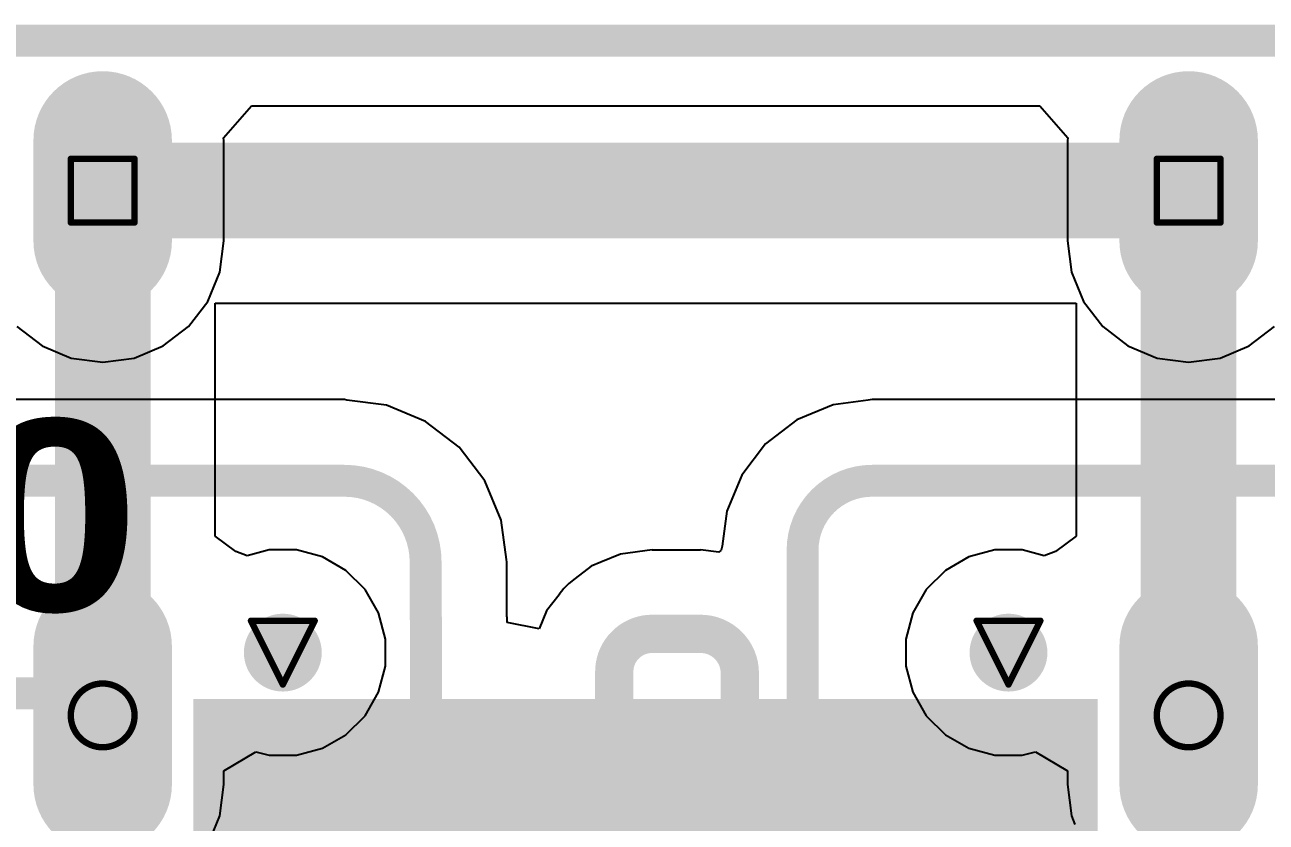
# Model space of a CAD drawing. Header units: inches. Extents: x 0 to 386, y 0 to 148.
# Drawn here: x 122.05 to 131.94, y 75.06 to 81.41 of the extents above; entities that cross this region are included whole.
import ezdxf

# ---------------------------------------------------------------- set-up
doc = ezdxf.new("R2010")
doc.units = ezdxf.units.IN
for name, color, linetype in [('Board outline', 216, 'Continuous'), ('Bottom Layer', 5, 'Continuous'), ('Bottom Solder', 6, 'Continuous'), ('Drill Drawing', 1, 'Continuous'), ('Multi-Layer', 9, 'Continuous'), ('Pad Holes', 156, 'Continuous'), ('Top Layer', 1, 'Continuous'), ('Top Overlay', 2, 'Continuous'), ('Top Paste', 8, 'Continuous'), ('Top Solder', 216, 'Continuous')]:
    doc.layers.add(name, color=color, linetype=linetype)
doc.styles.add('Arial Black_Bold', font='', dxfattribs={"height": 0.2})
doc.styles.get('Arial Black_Bold').set_extended_font_data('Arial Black', bold=True)

# ---------------------------------------------------------------- blocks, each defined once
blk = doc.blocks.new('TYPE_C_31_M_12__78')
at = {"layer": 'Bottom Layer'}
h = blk.add_hatch(color=5, dxfattribs=at)
edge = h.paths.add_edge_path()
edge.add_arc((-4.3249977, 2.35500164), 0.4499991, 0, 180)
edge.add_line((-4.7749968, 2.35500164), (-4.7749968, 1.25499876))
edge.add_arc((-4.3249977, 1.25499876), 0.4499991, 180, 360)
edge.add_line((-3.8749986, 1.25499876), (-3.8749986, 2.35500164))
h = blk.add_hatch(color=5, dxfattribs=at)
edge = h.paths.add_edge_path()
edge.add_arc((4.32500024, 1.25499876), 0.4499991, 180, 360)
edge.add_line((4.77499934, 1.25499876), (4.77499934, 2.35500164))
edge.add_arc((4.32500024, 2.35500164), 0.4499991, 0, 180)
edge.add_line((3.87500114, 2.35500164), (3.87500114, 1.25499876))
h = blk.add_hatch(color=5, dxfattribs=at)
edge = h.paths.add_edge_path()
edge.add_arc((-4.3249977, -2.77499953), 0.4499991, 180, 360)
edge.add_line((-3.8749986, -2.77499953), (-3.8749986, -1.97499859))
edge.add_arc((-4.3249977, -1.97499859), 0.4499991, 0, 180)
edge.add_line((-4.7749968, -1.97499859), (-4.7749968, -2.77499953))
h = blk.add_hatch(color=5, dxfattribs=at)
edge = h.paths.add_edge_path()
edge.add_arc((4.32500024, -2.77499953), 0.4499991, 180, 360)
edge.add_line((4.77499934, -2.77499953), (4.77499934, -1.97499859))
edge.add_arc((4.32500024, -1.97499859), 0.4499991, 0, 180)
edge.add_line((3.87500114, -1.97499859), (3.87500114, -2.77499953))
at = {"layer": 'Bottom Solder'}
h = blk.add_hatch(color=6, dxfattribs=at)
edge = h.paths.add_edge_path()
edge.add_arc((-4.3249977, 2.35500164), 0.5515991, 0, 180)
edge.add_line((-4.8765968, 2.35500164), (-4.8765968, 1.25499876))
edge.add_arc((-4.3249977, 1.25499876), 0.5515991, 180, 360)
edge.add_line((-3.7733986, 1.25499876), (-3.7733986, 2.35500164))
h = blk.add_hatch(color=6, dxfattribs=at)
edge = h.paths.add_edge_path()
edge.add_arc((4.32500024, 1.25499876), 0.5515991, 180, 360)
edge.add_line((4.876599339999999, 1.25499876), (4.876599339999999, 2.35500164))
edge.add_arc((4.32500024, 2.35500164), 0.5515991, 0, 180)
edge.add_line((3.77340114, 2.35500164), (3.77340114, 1.25499876))
h = blk.add_hatch(color=6, dxfattribs=at)
edge = h.paths.add_edge_path()
edge.add_arc((-2.8899993, 1.30499866), 0.1016, 0, 360)
h = blk.add_hatch(color=6, dxfattribs=at)
edge = h.paths.add_edge_path()
edge.add_arc((2.89000184, 1.30499866), 0.1016, 0, 360)
h = blk.add_hatch(color=6, dxfattribs=at)
edge = h.paths.add_edge_path()
edge.add_arc((-4.3249977, -2.77499953), 0.5515991, 180, 360)
edge.add_line((-3.7733986, -2.77499953), (-3.7733986, -1.97499859))
edge.add_arc((-4.3249977, -1.97499859), 0.5515991, 0, 180)
edge.add_line((-4.8765968, -1.97499859), (-4.8765968, -2.77499953))
h = blk.add_hatch(color=6, dxfattribs=at)
edge = h.paths.add_edge_path()
edge.add_arc((4.32500024, -2.77499953), 0.5515991, 180, 360)
edge.add_line((4.876599339999999, -2.77499953), (4.876599339999999, -1.97499859))
edge.add_arc((4.32500024, -1.97499859), 0.5515991, 0, 180)
edge.add_line((3.77340114, -1.97499859), (3.77340114, -2.77499953))
at = {"layer": 'Multi-Layer'}
h = blk.add_hatch(color=9, dxfattribs=at)
edge = h.paths.add_edge_path()
edge.add_arc((-4.3249977, 2.35500164), 0.4499991, 0, 180)
edge.add_line((-4.7749968, 2.35500164), (-4.7749968, 1.25499876))
edge.add_arc((-4.3249977, 1.25499876), 0.4499991, 180, 360)
edge.add_line((-3.8749986, 1.25499876), (-3.8749986, 2.35500164))
h = blk.add_hatch(color=9, dxfattribs=at)
edge = h.paths.add_edge_path()
edge.add_arc((4.32500024, 1.25499876), 0.4499991, 180, 360)
edge.add_line((4.77499934, 1.25499876), (4.77499934, 2.35500164))
edge.add_arc((4.32500024, 2.35500164), 0.4499991, 0, 180)
edge.add_line((3.87500114, 2.35500164), (3.87500114, 1.25499876))
h = blk.add_hatch(color=9, dxfattribs=at)
edge = h.paths.add_edge_path()
edge.add_arc((-4.3249977, -2.77499953), 0.4499991, 180, 360)
edge.add_line((-3.8749986, -2.77499953), (-3.8749986, -1.97499859))
edge.add_arc((-4.3249977, -1.97499859), 0.4499991, 0, 180)
edge.add_line((-4.7749968, -1.97499859), (-4.7749968, -2.77499953))
h = blk.add_hatch(color=9, dxfattribs=at)
edge = h.paths.add_edge_path()
edge.add_arc((4.32500024, -2.77499953), 0.4499991, 180, 360)
edge.add_line((4.77499934, -2.77499953), (4.77499934, -1.97499859))
edge.add_arc((4.32500024, -1.97499859), 0.4499991, 0, 180)
edge.add_line((3.87500114, -1.97499859), (3.87500114, -2.77499953))
at = {"layer": 'Pad Holes'}
h = blk.add_hatch(color=7, dxfattribs=at)
edge = h.paths.add_edge_path()
edge.add_arc((-4.3249977, 1.25500003), 0.2999994, 180, 360)
edge.add_line((-4.0249983, 1.25500003), (-4.0249983, 2.35500037))
edge.add_arc((-4.3249977, 2.35500037), 0.2999994, 0, 180)
edge.add_line((-4.6249971, 2.35500037), (-4.6249971, 1.25500003))
h = blk.add_hatch(color=7, dxfattribs=at)
edge = h.paths.add_edge_path()
edge.add_arc((4.32500024, 1.25500003), 0.2999994, 180, 360)
edge.add_line((4.62499964, 1.25500003), (4.62499964, 2.35500037))
edge.add_arc((4.32500024, 2.35500037), 0.2999994, 0, 180)
edge.add_line((4.02500084, 2.35500037), (4.02500084, 1.25500003))
h = blk.add_hatch(color=7, dxfattribs=at)
edge = h.paths.add_edge_path()
edge.add_arc((-2.8899993, 1.30499866), 0.30999938, 0, 360)
h = blk.add_hatch(color=7, dxfattribs=at)
edge = h.paths.add_edge_path()
edge.add_arc((2.89000184, 1.30499866), 0.30999938, 0, 360)
h = blk.add_hatch(color=7, dxfattribs=at)
edge = h.paths.add_edge_path()
edge.add_arc((-4.3249977, -2.77499953), 0.2999994, 180, 360)
edge.add_line((-4.0249983, -2.77499953), (-4.0249983, -1.97499859))
edge.add_arc((-4.3249977, -1.97499859), 0.2999994, 0, 180)
edge.add_line((-4.6249971, -1.97499859), (-4.6249971, -2.77499953))
h = blk.add_hatch(color=7, dxfattribs=at)
edge = h.paths.add_edge_path()
edge.add_arc((4.32500024, -2.77499953), 0.2999994, 180, 360)
edge.add_line((4.62499964, -2.77499953), (4.62499964, -1.97499859))
edge.add_arc((4.32500024, -1.97499859), 0.2999994, 0, 180)
edge.add_line((4.02500084, -1.97499859), (4.02500084, -2.77499953))
at = {"layer": 'Top Layer'}
for points in [[(-3.49999808, 2.97499913), (-2.89999928, 2.97499913), (-2.89999928, 1.77499899), (-3.49999808, 1.77499899)], [(-2.69999714, 2.97499913), (-2.09999834, 2.97499913), (-2.09999834, 1.77499899), (-2.69999714, 1.77499899)], [(-1.8999962, 2.97499913), (-1.5999968, 2.97499913), (-1.5999968, 1.77499899), (-1.8999962, 1.77499899)], [(-1.3999972, 2.97499913), (-1.0999978, 2.97499913), (-1.0999978, 1.77499899), (-1.3999972, 1.77499899)], [(-0.8999982, 2.97499913), (-0.5999987999999999, 2.97499913), (-0.5999987999999999, 1.77499899), (-0.8999982, 1.77499899)], [(-0.3999992, 2.97499913), (-0.0999998, 2.97499913), (-0.0999998, 1.77499899), (-0.3999992, 1.77499899)], [(0.4000017400000001, 1.77499899), (0.1000023400000001, 1.77499899), (0.1000023399999999, 2.97499913), (0.4000017399999999, 2.97499913)], [(0.90000074, 1.77499899), (0.60000134, 1.77499899), (0.6000013399999998, 2.97499913), (0.90000074, 2.97499913)], [(1.39999974, 1.77499899), (1.10000034, 1.77499899), (1.10000034, 2.97499913), (1.39999974, 2.97499913)], [(1.89999874, 1.77499899), (1.59999934, 1.77499899), (1.59999934, 2.97499913), (1.89999874, 2.97499913)], [(2.69999968, 1.77499899), (2.10000088, 1.77499899), (2.10000088, 2.97499913), (2.69999968, 2.97499913)], [(2.90000182, 2.97499913), (3.50000062, 2.97499913), (3.50000062, 1.77499899), (2.90000182, 1.77499899)]]:
    blk.add_hatch(color=1, dxfattribs=at).paths.add_polyline_path(points)
h = blk.add_hatch(color=1, dxfattribs=at)
edge = h.paths.add_edge_path()
edge.add_arc((-4.3249977, 2.35500164), 0.4499991, 0, 180)
edge.add_line((-4.7749968, 2.35500164), (-4.7749968, 1.25499876))
edge.add_arc((-4.3249977, 1.25499876), 0.4499991, 180, 360)
edge.add_line((-3.8749986, 1.25499876), (-3.8749986, 2.35500164))
h = blk.add_hatch(color=1, dxfattribs=at)
edge = h.paths.add_edge_path()
edge.add_arc((4.32500024, 1.25499876), 0.4499991, 180, 360)
edge.add_line((4.77499934, 1.25499876), (4.77499934, 2.35500164))
edge.add_arc((4.32500024, 2.35500164), 0.4499991, 0, 180)
edge.add_line((3.87500114, 2.35500164), (3.87500114, 1.25499876))
h = blk.add_hatch(color=1, dxfattribs=at)
edge = h.paths.add_edge_path()
edge.add_arc((-4.3249977, -2.77499953), 0.4499991, 180, 360)
edge.add_line((-3.8749986, -2.77499953), (-3.8749986, -1.97499859))
edge.add_arc((-4.3249977, -1.97499859), 0.4499991, 0, 180)
edge.add_line((-4.7749968, -1.97499859), (-4.7749968, -2.77499953))
h = blk.add_hatch(color=1, dxfattribs=at)
edge = h.paths.add_edge_path()
edge.add_arc((4.32500024, -2.77499953), 0.4499991, 180, 360)
edge.add_line((4.77499934, -2.77499953), (4.77499934, -1.97499859))
edge.add_arc((4.32500024, -1.97499859), 0.4499991, 0, 180)
edge.add_line((3.87500114, -1.97499859), (3.87500114, -2.77499953))
at = {"layer": 'Top Paste'}
for points in [[(-3.49999808, 2.97499913), (-2.89999928, 2.97499913), (-2.89999928, 1.77499899), (-3.49999808, 1.77499899)], [(-2.69999714, 2.97499913), (-2.09999834, 2.97499913), (-2.09999834, 1.77499899), (-2.69999714, 1.77499899)], [(-1.8999962, 2.97499913), (-1.5999968, 2.97499913), (-1.5999968, 1.77499899), (-1.8999962, 1.77499899)], [(-1.3999972, 2.97499913), (-1.0999978, 2.97499913), (-1.0999978, 1.77499899), (-1.3999972, 1.77499899)], [(-0.8999982, 2.97499913), (-0.5999987999999999, 2.97499913), (-0.5999987999999999, 1.77499899), (-0.8999982, 1.77499899)], [(-0.3999992, 2.97499913), (-0.0999998, 2.97499913), (-0.0999998, 1.77499899), (-0.3999992, 1.77499899)], [(0.4000017400000001, 1.77499899), (0.1000023400000001, 1.77499899), (0.1000023399999999, 2.97499913), (0.4000017399999999, 2.97499913)], [(0.90000074, 1.77499899), (0.60000134, 1.77499899), (0.6000013399999998, 2.97499913), (0.90000074, 2.97499913)], [(1.39999974, 1.77499899), (1.10000034, 1.77499899), (1.10000034, 2.97499913), (1.39999974, 2.97499913)], [(1.89999874, 1.77499899), (1.59999934, 1.77499899), (1.59999934, 2.97499913), (1.89999874, 2.97499913)], [(2.69999968, 1.77499899), (2.10000088, 1.77499899), (2.10000088, 2.97499913), (2.69999968, 2.97499913)], [(2.90000182, 2.97499913), (3.50000062, 2.97499913), (3.50000062, 1.77499899), (2.90000182, 1.77499899)]]:
    blk.add_hatch(color=8, dxfattribs=at).paths.add_polyline_path(points)
at = {"layer": 'Top Solder'}
for points in [[(-3.60159808, 3.07659913), (-2.79839928, 3.07659913), (-2.79839928, 1.67339899), (-3.60159808, 1.67339899)], [(-2.80159714, 3.07659913), (-1.99839834, 3.07659913), (-1.99839834, 1.67339899), (-2.80159714, 1.67339899)], [(-2.0015962, 3.07659913), (-1.4983968, 3.07659913), (-1.4983968, 1.67339899), (-2.0015962, 1.67339899)], [(-1.5015972, 3.07659913), (-0.9983978, 3.07659913), (-0.9983978, 1.67339899), (-1.5015972, 1.67339899)], [(-1.0015982, 3.07659913), (-0.4983988, 3.07659913), (-0.4983988, 1.67339899), (-1.0015982, 1.67339899)], [(-0.5015992, 3.07659913), (0.0016002, 3.07659913), (0.0016002, 1.67339899), (-0.5015992, 1.67339899)], [(0.5016017400000001, 1.67339899), (-0.001597659999999926, 1.67339899), (-0.001597660000000074, 3.07659913), (0.5016017399999999, 3.07659913)], [(1.00160074, 1.67339899), (0.4984013400000001, 1.67339899), (0.4984013399999999, 3.07659913), (1.00160074, 3.07659913)], [(1.50159974, 1.67339899), (0.9984003399999999, 1.67339899), (0.9984003399999999, 3.07659913), (1.50159974, 3.07659913)], [(2.00159874, 1.67339899), (1.49839934, 1.67339899), (1.49839934, 3.07659913), (2.00159874, 3.07659913)], [(2.80159968, 1.67339899), (1.99840088, 1.67339899), (1.99840088, 3.07659913), (2.80159968, 3.07659913)], [(2.79840182, 3.07659913), (3.60160062, 3.07659913), (3.60160062, 1.67339899), (2.79840182, 1.67339899)]]:
    blk.add_hatch(color=216, dxfattribs=at).paths.add_polyline_path(points)
h = blk.add_hatch(color=216, dxfattribs=at)
edge = h.paths.add_edge_path()
edge.add_arc((-4.3249977, 2.35500164), 0.5515991, 0, 180)
edge.add_line((-4.8765968, 2.35500164), (-4.8765968, 1.25499876))
edge.add_arc((-4.3249977, 1.25499876), 0.5515991, 180, 360)
edge.add_line((-3.7733986, 1.25499876), (-3.7733986, 2.35500164))
h = blk.add_hatch(color=216, dxfattribs=at)
edge = h.paths.add_edge_path()
edge.add_arc((4.32500024, 1.25499876), 0.5515991, 180, 360)
edge.add_line((4.876599339999999, 1.25499876), (4.876599339999999, 2.35500164))
edge.add_arc((4.32500024, 2.35500164), 0.5515991, 0, 180)
edge.add_line((3.77340114, 2.35500164), (3.77340114, 1.25499876))
h = blk.add_hatch(color=216, dxfattribs=at)
edge = h.paths.add_edge_path()
edge.add_arc((-2.8899993, 1.30499866), 0.1016, 0, 360)
h = blk.add_hatch(color=216, dxfattribs=at)
edge = h.paths.add_edge_path()
edge.add_arc((2.89000184, 1.30499866), 0.1016, 0, 360)
h = blk.add_hatch(color=216, dxfattribs=at)
edge = h.paths.add_edge_path()
edge.add_arc((-4.3249977, -2.77499953), 0.5515991, 180, 360)
edge.add_line((-3.7733986, -2.77499953), (-3.7733986, -1.97499859))
edge.add_arc((-4.3249977, -1.97499859), 0.5515991, 0, 180)
edge.add_line((-4.8765968, -1.97499859), (-4.8765968, -2.77499953))
h = blk.add_hatch(color=216, dxfattribs=at)
edge = h.paths.add_edge_path()
edge.add_arc((4.32500024, -2.77499953), 0.5515991, 180, 360)
edge.add_line((4.876599339999999, -2.77499953), (4.876599339999999, -1.97499859))
edge.add_arc((4.32500024, -1.97499859), 0.5515991, 0, 180)
edge.add_line((3.77340114, -1.97499859), (3.77340114, -2.77499953))
at = {"layer": 'Top Overlay'}
for points in [[(-4.44459868, 0.4445990599999999, 0.127, 0.127, 0), (-4.44459868, -1.18100094, 0.127, 0.127, 0)], [(4.44460122, 0.4445990599999999, 0.127, 0.127, 0), (4.44460122, -1.18100094, 0.127, 0.127, 0)], [(4.49540122, -3.568997179999999, 0.127, 0.127, 0), (-4.49539868, -3.568997179999999, 0.127, 0.127, 0)]]:
    blk.add_lwpolyline(points, format="xyseb", dxfattribs=at)
for points in [[(-4.47634868, 0.4445990599999999, 0.0635, 0.0635, 1), (-4.41284868, 0.4445990599999999, 0.0635, 0.0635, 1)], [(4.41285122, 0.4445990599999999, 0.0635, 0.0635, 1), (4.47635122, 0.4445990599999999, 0.0635, 0.0635, 1)], [(-4.47634868, -1.18100094, 0.0635, 0.0635, 1), (-4.41284868, -1.18100094, 0.0635, 0.0635, 1)], [(4.41285122, -1.18100094, 0.0635, 0.0635, 1), (4.47635122, -1.18100094, 0.0635, 0.0635, 1)], [(-4.52714868, -3.568997179999999, 0.0635, 0.0635, 1), (-4.46364868, -3.568997179999999, 0.0635, 0.0635, 1)], [(4.46365122, -3.568997179999999, 0.0635, 0.0635, 1), (4.52715122, -3.568997179999999, 0.0635, 0.0635, 1)]]:
    blk.add_lwpolyline(points, format="xyseb", close=True, dxfattribs=at)

msp = doc.modelspace()

# ---------------------------------------------------------------- linework, layer by layer
at = {"layer": 'Board outline'}
msp.add_lwpolyline([(2.9972, 81.28, 0.254, 0.254, 0), (251.0028, 81.28, 0.254, 0.254, 0)], format="xyseb", dxfattribs=at)
at = {"layer": 'Bottom Layer'}
for p, q in [((123.57167056, 77.33305336), (123.57167056, 79.18934377999999)), ((123.57167056, 79.18934377999999), (130.4283269, 79.18934377999999)), ((130.4283269, 79.18934377999999), (130.4283269, 77.33305336)), ((123.73564788, 77.21166422), (123.57167056, 77.33305336)), ((130.4283269, 77.33305336), (130.26434958, 77.21166422)), ((124.00230724, 77.22401624), (123.8256731, 77.17668841999999)), ((124.21768908, 77.22401624), (124.00230724, 77.22401624)), ((124.4257354, 77.16827085999999), (124.21768908, 77.22401624)), ((129.78230838, 77.22401624), (129.57426206, 77.16827085999999)), ((129.99769022, 77.22401624), (129.78230838, 77.22401624)), ((130.17432436, 77.17668841999999), (129.99769022, 77.22401624)), ((123.8256731, 77.17668841999999), (123.73564788, 77.21166422)), ((124.61226284, 77.06057994), (124.4257354, 77.16827085999999)), ((129.57426206, 77.16827085999999), (129.38773462, 77.06057994)), ((130.26434958, 77.21166422), (130.17432436, 77.17668841999999)), ((124.76456124, 76.90828154), (124.61226284, 77.06057994)), ((129.38773462, 77.06057994), (129.23543622, 76.90828154)), ((124.87225216, 76.7217541), (124.76456124, 76.90828154)), ((129.23543622, 76.90828154), (129.1277453, 76.7217541)), ((124.92799754, 76.51370777999999), (124.87225216, 76.7217541)), ((129.1277453, 76.7217541), (129.07199992, 76.51370777999999)), ((124.92799754, 76.29832594), (124.92799754, 76.51370777999999)), ((129.07199992, 76.51370777999999), (129.07199992, 76.29832594)), ((124.87225216, 76.09027962), (124.92799754, 76.29832594)), ((129.07199992, 76.29832594), (129.1277453, 76.09027962)), ((124.76456124, 75.90375218), (124.87225216, 76.09027962)), ((129.1277453, 76.09027962), (129.23543622, 75.90375218)), ((124.61226284, 75.75145377999999), (124.76456124, 75.90375218)), ((129.23543622, 75.90375218), (129.38773462, 75.75145377999999)), ((124.4257354, 75.64376286), (124.61226284, 75.75145377999999)), ((129.38773462, 75.75145377999999), (129.57426206, 75.64376286)), ((124.21768908, 75.58801747999999), (124.4257354, 75.64376286)), ((129.57426206, 75.64376286), (129.78230838, 75.58801747999999)), ((123.64126656, 75.4653685), (123.8952691, 75.61669916)), ((123.8952691, 75.61669916), (124.00230724, 75.58801747999999)), ((124.00230724, 75.58801747999999), (124.21768908, 75.58801747999999)), ((129.78230838, 75.58801747999999), (129.99769022, 75.58801747999999)), ((129.99769022, 75.58801747999999), (130.10472836, 75.61669916)), ((130.10472836, 75.61669916), (130.3587309, 75.4653685)), ((123.64126656, 75.35601387999999), (123.64126656, 75.4653685)), ((130.3587309, 75.4653685), (130.3587309, 75.35601387999999)), ((123.60834308, 75.10592548), (123.64126656, 75.35601387999999)), ((130.3587309, 75.35601387999999), (130.39165438, 75.10592548)), ((123.51181038, 74.87288047999999), (123.60834308, 75.10592548)), ((130.39165438, 75.10592548), (130.4197163, 75.0381786))]:
    msp.add_line(p, q, dxfattribs=at)
for points in [[(122.67499976, 75.90601532, 0.7619999999999999, 0.7619999999999999, 0), (122.67499976, 80.08601458, 0.7619999999999999, 0.7619999999999999, 0)], [(122.67499976, 80.08601458, 0.7619999999999999, 0.7619999999999999, 0), (131.3249977, 80.08601458, 0.7619999999999999, 0.7619999999999999, 0)], [(131.3249977, 75.90601532, 0.7619999999999999, 0.7619999999999999, 0), (131.3249977, 80.08601458, 0.7619999999999999, 0.7619999999999999, 0)]]:
    msp.add_lwpolyline(points, format="xyseb", dxfattribs=at)
for points in [[(122.48449976, 80.08601458, 0.3809999999999999, 0.3809999999999999, 1), (122.86549976, 80.08601458, 0.3809999999999999, 0.3809999999999999, 1)], [(122.48449976, 80.08601458, 0.3809999999999999, 0.3809999999999999, 1), (122.86549976, 80.08601458, 0.3809999999999999, 0.3809999999999999, 1)], [(131.1344977, 80.08601458, 0.3809999999999999, 0.3809999999999999, 1), (131.5154977, 80.08601458, 0.3809999999999999, 0.3809999999999999, 1)], [(131.1344977, 80.08601458, 0.3809999999999999, 0.3809999999999999, 1), (131.5154977, 80.08601458, 0.3809999999999999, 0.3809999999999999, 1)], [(122.48449976, 75.90601532, 0.3809999999999999, 0.3809999999999999, 1), (122.86549976, 75.90601532, 0.3809999999999999, 0.3809999999999999, 1)], [(131.1344977, 75.90601532, 0.3809999999999999, 0.3809999999999999, 1), (131.5154977, 75.90601532, 0.3809999999999999, 0.3809999999999999, 1)]]:
    msp.add_lwpolyline(points, format="xyseb", close=True, dxfattribs=at)
at = {"layer": 'Drill Drawing'}
for points in [[(122.42099976, 80.34001458, 0.0508, 0.0508, 0), (122.92899976, 80.34001458, 0.0508, 0.0508, 0)], [(122.42099976, 79.83201458, 0.0508, 0.0508, 0), (122.42099976, 80.34001458, 0.0508, 0.0508, 0)], [(122.92899976, 79.83201458, 0.0508, 0.0508, 0), (122.92899976, 80.34001458, 0.0508, 0.0508, 0)], [(131.0709977, 80.34001458, 0.0508, 0.0508, 0), (131.5789977, 80.34001458, 0.0508, 0.0508, 0)], [(131.0709977, 79.83201458, 0.0508, 0.0508, 0), (131.0709977, 80.34001458, 0.0508, 0.0508, 0)], [(131.5789977, 79.83201458, 0.0508, 0.0508, 0), (131.5789977, 80.34001458, 0.0508, 0.0508, 0)], [(122.42099976, 79.83201458, 0.0508, 0.0508, 0), (122.92899976, 79.83201458, 0.0508, 0.0508, 0)], [(131.0709977, 79.83201458, 0.0508, 0.0508, 0), (131.5789977, 79.83201458, 0.0508, 0.0508, 0)], [(123.85599816, 76.66001686, 0.0508, 0.0508, 0), (124.36399816, 76.66001686, 0.0508, 0.0508, 0)], [(123.85599816, 76.66001686, 0.0508, 0.0508, 0), (124.10999816, 76.15201685999999, 0.0508, 0.0508, 0)], [(124.10999816, 76.15201685999999, 0.0508, 0.0508, 0), (124.36399816, 76.66001686, 0.0508, 0.0508, 0)], [(129.6359993, 76.66001686, 0.0508, 0.0508, 0), (130.1439993, 76.66001686, 0.0508, 0.0508, 0)], [(129.6359993, 76.66001686, 0.0508, 0.0508, 0), (129.8899993, 76.15201685999999, 0.0508, 0.0508, 0)], [(129.8899993, 76.15201685999999, 0.0508, 0.0508, 0), (130.1439993, 76.66001686, 0.0508, 0.0508, 0)]]:
    msp.add_lwpolyline(points, format="xyseb", dxfattribs=at)
for points in [[(122.40829976, 80.34001458, 0.0254, 0.0254, 1), (122.43369976, 80.34001458, 0.0254, 0.0254, 1)], [(122.40829976, 80.34001458, 0.0254, 0.0254, 1), (122.43369976, 80.34001458, 0.0254, 0.0254, 1)], [(122.91629976, 80.34001458, 0.0254, 0.0254, 1), (122.94169976, 80.34001458, 0.0254, 0.0254, 1)], [(122.91629976, 80.34001458, 0.0254, 0.0254, 1), (122.94169976, 80.34001458, 0.0254, 0.0254, 1)], [(131.0582977, 80.34001458, 0.0254, 0.0254, 1), (131.0836977, 80.34001458, 0.0254, 0.0254, 1)], [(131.0582977, 80.34001458, 0.0254, 0.0254, 1), (131.0836977, 80.34001458, 0.0254, 0.0254, 1)], [(131.5662977, 80.34001458, 0.0254, 0.0254, 1), (131.5916977, 80.34001458, 0.0254, 0.0254, 1)], [(131.5662977, 80.34001458, 0.0254, 0.0254, 1), (131.5916977, 80.34001458, 0.0254, 0.0254, 1)], [(122.40829976, 79.83201458, 0.0254, 0.0254, 1), (122.43369976, 79.83201458, 0.0254, 0.0254, 1)], [(122.40829976, 79.83201458, 0.0254, 0.0254, 1), (122.43369976, 79.83201458, 0.0254, 0.0254, 1)], [(122.91629976, 79.83201458, 0.0254, 0.0254, 1), (122.94169976, 79.83201458, 0.0254, 0.0254, 1)], [(122.91629976, 79.83201458, 0.0254, 0.0254, 1), (122.94169976, 79.83201458, 0.0254, 0.0254, 1)], [(131.0582977, 79.83201458, 0.0254, 0.0254, 1), (131.0836977, 79.83201458, 0.0254, 0.0254, 1)], [(131.0582977, 79.83201458, 0.0254, 0.0254, 1), (131.0836977, 79.83201458, 0.0254, 0.0254, 1)], [(131.5662977, 79.83201458, 0.0254, 0.0254, 1), (131.5916977, 79.83201458, 0.0254, 0.0254, 1)], [(131.5662977, 79.83201458, 0.0254, 0.0254, 1), (131.5916977, 79.83201458, 0.0254, 0.0254, 1)], [(123.84329816, 76.66001686, 0.0254, 0.0254, 1), (123.86869816, 76.66001686, 0.0254, 0.0254, 1)], [(123.84329816, 76.66001686, 0.0254, 0.0254, 1), (123.86869816, 76.66001686, 0.0254, 0.0254, 1)], [(124.35129816, 76.66001686, 0.0254, 0.0254, 1), (124.37669816, 76.66001686, 0.0254, 0.0254, 1)], [(124.35129816, 76.66001686, 0.0254, 0.0254, 1), (124.37669816, 76.66001686, 0.0254, 0.0254, 1)], [(129.6232993, 76.66001686, 0.0254, 0.0254, 1), (129.6486993, 76.66001686, 0.0254, 0.0254, 1)], [(129.6232993, 76.66001686, 0.0254, 0.0254, 1), (129.6486993, 76.66001686, 0.0254, 0.0254, 1)], [(130.1312993, 76.66001686, 0.0254, 0.0254, 1), (130.1566993, 76.66001686, 0.0254, 0.0254, 1)], [(130.1312993, 76.66001686, 0.0254, 0.0254, 1), (130.1566993, 76.66001686, 0.0254, 0.0254, 1)], [(122.92899976, 75.90601532, 0.0508, 0.0508, 1), (122.42099976, 75.90601532, 0.0508, 0.0508, 1)], [(124.09729816, 76.15201685999999, 0.0254, 0.0254, 1), (124.12269816, 76.15201685999999, 0.0254, 0.0254, 1)], [(124.09729816, 76.15201685999999, 0.0254, 0.0254, 1), (124.12269816, 76.15201685999999, 0.0254, 0.0254, 1)], [(129.8772993, 76.15201685999999, 0.0254, 0.0254, 1), (129.9026993, 76.15201685999999, 0.0254, 0.0254, 1)], [(129.8772993, 76.15201685999999, 0.0254, 0.0254, 1), (129.9026993, 76.15201685999999, 0.0254, 0.0254, 1)], [(131.5789977, 75.90601532, 0.0508, 0.0508, 1), (131.0709977, 75.90601532, 0.0508, 0.0508, 1)], [(122.40829976, 75.90601532, 0.0254, 0.0254, 1), (122.43369976, 75.90601532, 0.0254, 0.0254, 1)], [(122.91629976, 75.90601532, 0.0254, 0.0254, 1), (122.94169976, 75.90601532, 0.0254, 0.0254, 1)], [(131.0582977, 75.90601532, 0.0254, 0.0254, 1), (131.0836977, 75.90601532, 0.0254, 0.0254, 1)], [(131.5662977, 75.90601532, 0.0254, 0.0254, 1), (131.5916977, 75.90601532, 0.0254, 0.0254, 1)]]:
    msp.add_lwpolyline(points, format="xyseb", close=True, dxfattribs=at)
at = {"layer": 'Top Layer'}
for p, q in [((123.63836334, 80.50805844), (123.8611188, 80.76206098)), ((123.8611188, 80.76206098), (130.13887866, 80.76206098)), ((130.13887866, 80.76206098), (130.36163412, 80.50805844)), ((123.64126656, 80.48601378), (123.63836334, 80.50805844)), ((123.64126656, 79.68601538), (123.64126656, 80.48601378)), ((130.36163412, 80.50805844), (130.3587309, 80.48601378)), ((130.3587309, 80.48601378), (130.3587309, 79.68601538)), ((123.60834308, 79.43592697999999), (123.64126656, 79.68601538)), ((130.3587309, 79.68601538), (130.39165438, 79.43592697999999)), ((123.51181038, 79.20288198), (123.60834308, 79.43592697999999)), ((130.39165438, 79.43592697999999), (130.48818708, 79.20288198)), ((123.35825468, 79.00276045999999), (123.51181038, 79.20288198)), ((130.48818708, 79.20288198), (130.64174278, 79.00276045999999)), ((121.99174484, 79.00276045999999), (122.19186636, 78.84920475999999)), ((123.15813316, 78.84920475999999), (123.35825468, 79.00276045999999)), ((130.64174278, 79.00276045999999), (130.8418643, 78.84920475999999)), ((131.8081311, 78.84920475999999), (132.00825262, 79.00276045999999)), ((122.19186636, 78.84920475999999), (122.42491136, 78.75267206)), ((122.92508816, 78.75267206), (123.15813316, 78.84920475999999)), ((130.8418643, 78.84920475999999), (131.0749093, 78.75267206)), ((131.5750861, 78.75267206), (131.8081311, 78.84920475999999)), ((122.42491136, 78.75267206), (122.67499976, 78.71974858)), ((122.67499976, 78.71974858), (122.92508816, 78.75267206)), ((131.0749093, 78.75267206), (131.3249977, 78.71974858)), ((131.3249977, 78.71974858), (131.5750861, 78.75267206)), ((124.59999972, 78.42242379999999), (119.3756566, 78.42242379999999)), ((124.62042894, 78.4183598), (124.59999972, 78.42242379999999)), ((124.93477426, 78.37697557999999), (124.62042894, 78.4183598)), ((128.7711039, 78.41596458), (128.49329902, 78.37938858)), ((128.80358288, 78.42242379999999), (128.7711039, 78.41596458)), ((132.29872448, 78.42242379999999), (128.80358288, 78.42242379999999)), ((125.24673452, 78.24775815999999), (124.93477426, 78.37697557999999)), ((128.49329902, 78.37938858), (128.20416066, 78.25962504)), ((125.51461816, 78.04220104), (125.24673452, 78.24775815999999)), ((128.20416066, 78.25962504), (127.95587058, 78.06910726)), ((125.72017528, 77.77431739999999), (125.51461816, 78.04220104)), ((127.95587058, 78.06910726), (127.7653528, 77.82081717999999)), ((127.7653528, 77.82081717999999), (127.64558926, 77.53167882)), ((125.8493927, 77.46235714), (125.72017528, 77.77431739999999)), ((127.64558926, 77.53167882), (127.60901326, 77.25387393999999)), ((125.89077692, 77.14801182), (125.8493927, 77.46235714)), ((127.051562, 77.22430071999999), (126.80043982, 77.19124008)), ((127.051562, 77.22169975999999), (127.051562, 77.22430071999999)), ((127.58389774, 77.20503482), (127.4367911, 77.22440232)), ((127.4367911, 77.22440232), (127.4367911, 77.22169975999999)), ((127.60901326, 77.25387393999999), (127.60255404, 77.2213975)), ((125.89484092, 77.1275826), (125.89077692, 77.14801182)), ((125.89484092, 76.69567592), (125.89484092, 77.1275826)), ((126.64379802, 77.12635832), (126.56642962, 77.09431368)), ((126.80043982, 77.19124008), (126.64379802, 77.12635832)), ((127.4367911, 77.22169975999999), (127.051562, 77.22169975999999)), ((127.60255404, 77.2213975), (127.58389774, 77.20503482)), ((126.56642962, 77.09431368), (126.43805294, 76.99580485999999)), ((126.38834006, 76.95740006), (126.34817504, 76.91723757999999)), ((126.38836038, 76.95742291999998), (126.38834006, 76.95740006)), ((126.43805294, 76.99580485999999), (126.38836038, 76.95742291999998)), ((126.30978802, 76.86753993999999), (126.21128428, 76.73916833999999)), ((126.3118632, 76.8699123), (126.30978802, 76.86753993999999)), ((126.34817504, 76.91723757999999), (126.3118632, 76.8699123)), ((126.21128428, 76.73916833999999), (126.15144188, 76.59469059999999)), ((125.89744188, 76.6826), (125.89484092, 76.69567592)), ((125.89744188, 76.64521373999999), (125.89744188, 76.6826)), ((126.15144188, 76.59469059999999), (125.89744188, 76.64521373999999))]:
    msp.add_line(p, q, dxfattribs=at)
for points in [[(119.3756566, 77.77498288, 0.254, 0.254, 0), (124.59999972, 77.77498288, 0.254, 0.254, 0)], [(124.59999972, 77.77498288, 0.254, 0.254, -0.4142135623730951), (125.2474, 77.1275826, 0.254, 0.254, 0)], [(128.24999496, 77.22139496, 0.254, 0.254, -0.4142135623730951), (128.80358288, 77.77498288, 0.254, 0.254, 0)], [(128.80358288, 77.77498288, 0.254, 0.254, 0), (132.29872448, 77.77498288, 0.254, 0.254, 0)], [(128.24999496, 75.336019, 0.254, 0.254, 0), (128.24999496, 77.22139496, 0.254, 0.254, 0)], [(125.2474, 76.6826, 0.254, 0.254, 0), (125.2474, 77.1275826, 0.254, 0.254, 0)], [(125.2474, 76.6826, 0.254, 0.254, 0), (125.25000096, 76.6826, 0.254, 0.254, 0)], [(125.25000096, 75.33601646, 0.254, 0.254, 0), (125.25000096, 76.6826, 0.254, 0.254, 0)], [(126.81917994, 76.44623268, 0.3048, 0.3048, 0), (126.85936274, 76.48641548, 0.3048, 0.3048, 0)], [(126.85936274, 76.48641548, 0.3048, 0.3048, -0.1745004268799697), (127.051562, 76.55559999999998, 0.3048, 0.3048, 0)], [(127.051562, 76.55559999999998, 0.3048, 0.3048, 0), (127.4367911, 76.55559999999998, 0.3048, 0.3048, 0)], [(127.4367911, 76.55559999999998, 0.3048, 0.3048, -0.4142135623730951), (127.7499985, 76.2423926, 0.3048, 0.3048, 0)], [(126.74999796, 76.25403596, 0.3048, 0.3048, -0.1744973719614282), (126.81917994, 76.44623268, 0.3048, 0.3048, 0)], [(126.74999796, 75.33601646, 0.3048, 0.3048, 0), (126.74999796, 76.25403596, 0.3048, 0.3048, 0)], [(127.7499985, 74.04722808, 0.3048, 0.3048, 0), (127.7499985, 76.2423926, 0.3048, 0.3048, 0)], [(120.11412858, 76.08184174, 0.254, 0.254, 0), (122.24517334, 76.08184174, 0.254, 0.254, 0)], [(122.24517334, 76.08184174, 0.254, 0.254, -0.4142135623730951), (122.67499976, 75.65201532, 0.254, 0.254, 0)], [(123.79058046, 75.32659813999999, 0.508, 0.508, 0), (123.79063634, 75.32665402, 0.508, 0.508, 0)], [(123.79058046, 73.533, 0.508, 0.508, 0), (123.79058046, 75.32659813999999, 0.508, 0.508, 0)], [(124.59999972, 72.21637575999999, 0.508, 0.508, 0), (124.59999972, 75.33601646, 0.508, 0.508, 0)], [(129.39999774, 74.0156, 0.508, 0.508, 0), (129.39999774, 75.33601646, 0.508, 0.508, 0)], [(130.19999868, 75.33601646, 0.508, 0.508, 0), (130.20019934, 75.33581579999999, 0.508, 0.508, 0)], [(130.20019934, 73.20760059999999, 0.508, 0.508, 0), (130.20019934, 75.33581579999999, 0.508, 0.508, 0)], [(123.79063634, 75.32665402, 0.254, 0.254, 0), (123.79999878, 75.33601646, 0.254, 0.254, 0)], [(126.24999896, 74.42227686, 0.254, 0.254, 0), (126.24999896, 75.33601646, 0.254, 0.254, 0)], [(127.2499995, 74.49053936, 0.3048, 0.3048, 0), (127.2499995, 75.33601646, 0.3048, 0.3048, 0)]]:
    msp.add_lwpolyline(points, format="xyseb", dxfattribs=at)
for points in [[(124.53649972, 77.77498288, 0.127, 0.127, 1), (124.66349972, 77.77498288, 0.127, 0.127, 1)], [(124.53649972, 77.77498288, 0.127, 0.127, 1), (124.66349972, 77.77498288, 0.127, 0.127, 1)], [(128.74008288, 77.77498288, 0.127, 0.127, 1), (128.86708288, 77.77498288, 0.127, 0.127, 1)], [(128.74008288, 77.77498288, 0.127, 0.127, 1), (128.86708288, 77.77498288, 0.127, 0.127, 1)], [(128.18649496, 77.22139496, 0.127, 0.127, 1), (128.31349496, 77.22139496, 0.127, 0.127, 1)], [(128.18649496, 77.22139496, 0.127, 0.127, 1), (128.31349496, 77.22139496, 0.127, 0.127, 1)], [(125.1839, 77.1275826, 0.127, 0.127, 1), (125.3109, 77.1275826, 0.127, 0.127, 1)], [(125.1839, 77.1275826, 0.127, 0.127, 1), (125.3109, 77.1275826, 0.127, 0.127, 1)], [(125.1839, 76.6826, 0.127, 0.127, 1), (125.3109, 76.6826, 0.127, 0.127, 1)], [(125.1839, 76.6826, 0.127, 0.127, 1), (125.3109, 76.6826, 0.127, 0.127, 1)], [(125.18650096, 76.6826, 0.127, 0.127, 1), (125.31350096, 76.6826, 0.127, 0.127, 1)], [(125.18650096, 76.6826, 0.127, 0.127, 1), (125.31350096, 76.6826, 0.127, 0.127, 1)], [(126.78316274, 76.48641548, 0.1524, 0.1524, 1), (126.93556274, 76.48641548, 0.1524, 0.1524, 1)], [(126.78316274, 76.48641548, 0.1524, 0.1524, 1), (126.93556274, 76.48641548, 0.1524, 0.1524, 1)], [(126.975362, 76.55559999999998, 0.1524, 0.1524, 1), (127.127762, 76.55559999999998, 0.1524, 0.1524, 1)], [(126.975362, 76.55559999999998, 0.1524, 0.1524, 1), (127.127762, 76.55559999999998, 0.1524, 0.1524, 1)], [(127.3605911, 76.55559999999998, 0.1524, 0.1524, 1), (127.5129911, 76.55559999999998, 0.1524, 0.1524, 1)], [(127.3605911, 76.55559999999998, 0.1524, 0.1524, 1), (127.5129911, 76.55559999999998, 0.1524, 0.1524, 1)], [(126.74297994, 76.44623268, 0.1524, 0.1524, 1), (126.89537994, 76.44623268, 0.1524, 0.1524, 1)], [(126.74297994, 76.44623268, 0.1524, 0.1524, 1), (126.89537994, 76.44623268, 0.1524, 0.1524, 1)], [(126.67379796, 76.25403596, 0.1524, 0.1524, 1), (126.82619796, 76.25403596, 0.1524, 0.1524, 1)], [(126.67379796, 76.25403596, 0.1524, 0.1524, 1), (126.82619796, 76.25403596, 0.1524, 0.1524, 1)], [(127.6737985, 76.2423926, 0.1524, 0.1524, 1), (127.8261985, 76.2423926, 0.1524, 0.1524, 1)], [(127.6737985, 76.2423926, 0.1524, 0.1524, 1), (127.8261985, 76.2423926, 0.1524, 0.1524, 1)], [(122.18167334, 76.08184174, 0.127, 0.127, 1), (122.30867334, 76.08184174, 0.127, 0.127, 1)], [(122.18167334, 76.08184174, 0.127, 0.127, 1), (122.30867334, 76.08184174, 0.127, 0.127, 1)], [(122.61149976, 75.65201532, 0.127, 0.127, 1), (122.73849976, 75.65201532, 0.127, 0.127, 1)], [(123.66358046, 75.32659813999999, 0.254, 0.254, 1), (123.91758046, 75.32659813999999, 0.254, 0.254, 1)], [(123.66358046, 75.32659813999999, 0.254, 0.254, 1), (123.91758046, 75.32659813999999, 0.254, 0.254, 1)], [(123.66363634, 75.32665402, 0.254, 0.254, 1), (123.91763634, 75.32665402, 0.254, 0.254, 1)], [(124.47299972, 75.33601646, 0.254, 0.254, 1), (124.72699972, 75.33601646, 0.254, 0.254, 1)], [(129.27299774, 75.33601646, 0.254, 0.254, 1), (129.52699774, 75.33601646, 0.254, 0.254, 1)], [(130.07299868, 75.33601646, 0.254, 0.254, 1), (130.32699868, 75.33601646, 0.254, 0.254, 1)], [(130.07319934, 75.33581579999999, 0.254, 0.254, 1), (130.32719934, 75.33581579999999, 0.254, 0.254, 1)], [(130.07319934, 75.33581579999999, 0.254, 0.254, 1), (130.32719934, 75.33581579999999, 0.254, 0.254, 1)], [(123.72713634, 75.32665402, 0.127, 0.127, 1), (123.85413634, 75.32665402, 0.127, 0.127, 1)], [(123.73649878, 75.33601646, 0.127, 0.127, 1), (123.86349878, 75.33601646, 0.127, 0.127, 1)], [(125.18650096, 75.33601646, 0.127, 0.127, 1), (125.31350096, 75.33601646, 0.127, 0.127, 1)], [(126.18649896, 75.33601646, 0.127, 0.127, 1), (126.31349896, 75.33601646, 0.127, 0.127, 1)], [(126.67379796, 75.33601646, 0.1524, 0.1524, 1), (126.82619796, 75.33601646, 0.1524, 0.1524, 1)], [(127.1737995, 75.33601646, 0.1524, 0.1524, 1), (127.3261995, 75.33601646, 0.1524, 0.1524, 1)], [(128.18649496, 75.336019, 0.127, 0.127, 1), (128.31349496, 75.336019, 0.127, 0.127, 1)]]:
    msp.add_lwpolyline(points, format="xyseb", close=True, dxfattribs=at)

# ---------------------------------------------------------------- block references
at = {"rotation": 180}
msp.add_blockref('TYPE_C_31_M_12__78', (127, 77.71101551999999), dxfattribs=at)

# ---------------------------------------------------------------- texts
at = {"layer": 'Top Overlay', "style": 'Arial Black_Bold'}
msp.add_text('BOOT-0', height=1.524, dxfattribs=at).set_placement((113.76659492, 76.73852572))

doc.saveas('drawing.dxf')
